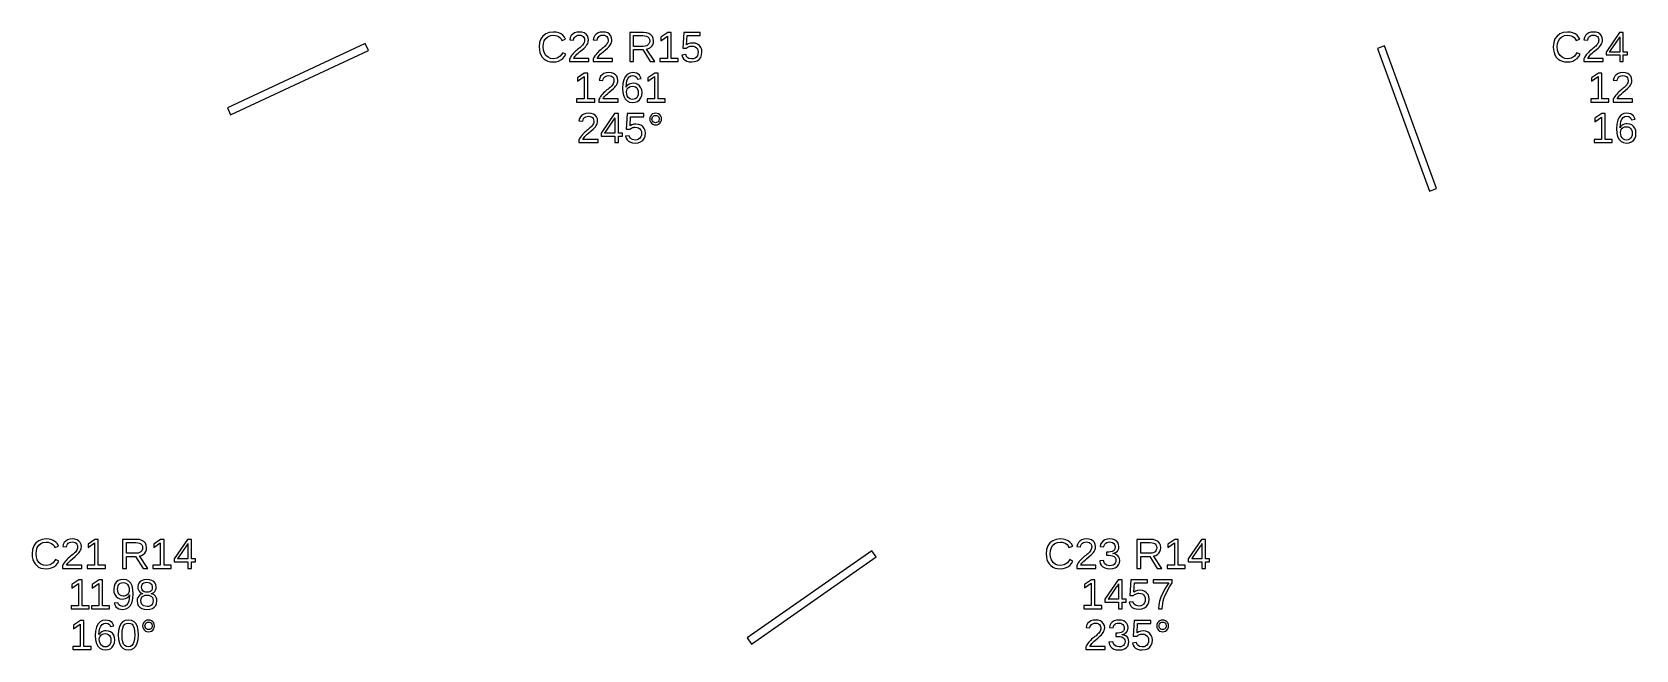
# Model space of a CAD drawing. Extents: x 195 to 2890, y 70 to 1529.
# Drawn here: x 2258 to 2574.3, y 1381 to 1503 of the extents above; entities that cross this region are included whole.
import ezdxf

# ---------------------------------------------------------------- set-up
doc = ezdxf.new("R2010")
doc.units = 0
doc.layers.get('0').update_dxf_attribs({"linetype": 'CONTINUOUS'})

msp = doc.modelspace()

# ---------------------------------------------------------------- linework, layer by layer
for points in [[(2361.31, 1497.09), (2361.81, 1497.22), (2362.26, 1497.44), (2362.66, 1497.73), (2362.99, 1498.11), (2363.26, 1498.56), (2362.62, 1498.88), (2362.15, 1498.22), (2361.55, 1497.82), (2360.81, 1497.69), (2360.23, 1497.76), (2359.73, 1497.97), (2359.32, 1498.33), (2359.01, 1498.8), (2358.83, 1499.37), (2358.77, 1500.02), (2358.83, 1500.68), (2359, 1501.24), (2359.3, 1501.7), (2359.7, 1502.04), (2360.19, 1502.25), (2360.78, 1502.32), (2361.16, 1502.29), (2361.51, 1502.2), (2361.83, 1502.05), (2362.09, 1501.85), (2362.31, 1501.59), (2362.47, 1501.29), (2363.2, 1501.53), (2362.97, 1501.96), (2362.67, 1502.31), (2362.3, 1502.59), (2361.86, 1502.79), (2361.35, 1502.91), (2360.77, 1502.95), (2359.96, 1502.86), (2359.28, 1502.6), (2358.72, 1502.17), (2358.31, 1501.59), (2358.06, 1500.87), (2357.98, 1500.02), (2358.02, 1499.44), (2358.13, 1498.91), (2358.31, 1498.44), (2358.56, 1498.03), (2358.89, 1497.68), (2359.27, 1497.41), (2359.72, 1497.21), (2360.22, 1497.09), (2360.77, 1497.05)], [(2367.79, 1497.75), (2364.8, 1497.75), (2364.9, 1497.95), (2365.03, 1498.14), (2365.2, 1498.35), (2365.4, 1498.56), (2365.65, 1498.79), (2365.94, 1499.04), (2366.45, 1499.46), (2366.83, 1499.8), (2367.09, 1500.06), (2367.28, 1500.28), (2367.43, 1500.5), (2367.55, 1500.72), (2367.63, 1500.94), (2367.68, 1501.16), (2367.7, 1501.38), (2367.65, 1501.84), (2367.49, 1502.23), (2367.23, 1502.54), (2366.88, 1502.77), (2366.43, 1502.9), (2365.9, 1502.95), (2365.41, 1502.9), (2364.98, 1502.77), (2364.61, 1502.54), (2364.32, 1502.24), (2364.13, 1501.88), (2364.02, 1501.45), (2364.77, 1501.38), (2364.84, 1501.66), (2364.96, 1501.9), (2365.13, 1502.09), (2365.35, 1502.23), (2365.61, 1502.32), (2365.9, 1502.35), (2366.2, 1502.32), (2366.46, 1502.23), (2366.67, 1502.09), (2366.82, 1501.89), (2366.92, 1501.65), (2366.95, 1501.35), (2366.93, 1501.13), (2366.87, 1500.92), (2366.79, 1500.73), (2366.67, 1500.55), (2366.53, 1500.37), (2366.36, 1500.2), (2366.18, 1500.03), (2365.99, 1499.86), (2365.78, 1499.69), (2365.56, 1499.52), (2365.35, 1499.34), (2365.13, 1499.15), (2364.91, 1498.94), (2364.7, 1498.72), (2364.5, 1498.49), (2364.31, 1498.23), (2364.14, 1497.95), (2363.99, 1497.65), (2363.99, 1497.13), (2367.79, 1497.13)], [(2372.42, 1497.75), (2369.43, 1497.75), (2369.53, 1497.95), (2369.66, 1498.14), (2369.83, 1498.35), (2370.04, 1498.56), (2370.29, 1498.79), (2370.58, 1499.04), (2371.08, 1499.46), (2371.47, 1499.8), (2371.73, 1500.06), (2371.91, 1500.28), (2372.06, 1500.5), (2372.18, 1500.72), (2372.27, 1500.94), (2372.32, 1501.16), (2372.33, 1501.38), (2372.28, 1501.84), (2372.13, 1502.23), (2371.87, 1502.54), (2371.51, 1502.77), (2371.07, 1502.9), (2370.54, 1502.95), (2370.04, 1502.9), (2369.61, 1502.77), (2369.24, 1502.54), (2368.96, 1502.24), (2368.76, 1501.88), (2368.66, 1501.45), (2369.41, 1501.38), (2369.47, 1501.66), (2369.59, 1501.9), (2369.76, 1502.09), (2369.98, 1502.23), (2370.24, 1502.32), (2370.54, 1502.35), (2370.84, 1502.32), (2371.1, 1502.23), (2371.3, 1502.09), (2371.46, 1501.89), (2371.55, 1501.65), (2371.58, 1501.35), (2371.56, 1501.13), (2371.51, 1500.92), (2371.42, 1500.73), (2371.3, 1500.55), (2371.16, 1500.37), (2371, 1500.2), (2370.82, 1500.03), (2370.62, 1499.86), (2370.42, 1499.69), (2370.2, 1499.52), (2369.98, 1499.34), (2369.76, 1499.15), (2369.55, 1498.94), (2369.34, 1498.72), (2369.13, 1498.49), (2368.94, 1498.23), (2368.78, 1497.95), (2368.63, 1497.65), (2368.63, 1497.13), (2372.42, 1497.13)], [(2376.62, 1499.51), (2378.4, 1499.51), (2379.89, 1497.13), (2380.79, 1497.13), (2379.16, 1499.6), (2379.57, 1499.71), (2379.91, 1499.9), (2380.19, 1500.15), (2380.4, 1500.46), (2380.52, 1500.82), (2380.56, 1501.22), (2380.5, 1501.7), (2380.33, 1502.1), (2380.03, 1502.43), (2379.63, 1502.67), (2379.14, 1502.82), (2378.54, 1502.86), (2375.84, 1502.86), (2375.84, 1497.13), (2376.62, 1497.13)], [(2385.4, 1497.75), (2384.01, 1497.75), (2384.01, 1502.86), (2383.33, 1502.86), (2381.98, 1501.93), (2381.98, 1501.24), (2383.27, 1502.16), (2383.27, 1497.75), (2381.81, 1497.75), (2381.81, 1497.13), (2385.4, 1497.13)], [(2388.65, 1497.11), (2389.15, 1497.28), (2389.56, 1497.57), (2389.86, 1497.96), (2390.03, 1498.44), (2390.09, 1499), (2390.04, 1499.5), (2389.87, 1499.93), (2389.59, 1500.29), (2389.22, 1500.57), (2388.77, 1500.73), (2388.24, 1500.79), (2387.8, 1500.75), (2387.4, 1500.63), (2387.06, 1500.42), (2387.17, 1502.24), (2389.76, 1502.24), (2389.76, 1502.86), (2386.5, 1502.86), (2386.31, 1499.78), (2387.03, 1499.78), (2387.2, 1499.92), (2387.37, 1500.02), (2387.54, 1500.1), (2387.71, 1500.15), (2387.9, 1500.18), (2388.09, 1500.19), (2388.45, 1500.15), (2388.75, 1500.04), (2389, 1499.86), (2389.18, 1499.61), (2389.3, 1499.32), (2389.33, 1498.98), (2389.3, 1498.6), (2389.19, 1498.27), (2389, 1498), (2388.75, 1497.81), (2388.44, 1497.69), (2388.08, 1497.65), (2387.52, 1497.74), (2387.12, 1498.03), (2386.88, 1498.5), (2386.14, 1498.41), (2386.27, 1498.01), (2386.48, 1497.67), (2386.77, 1497.4), (2387.13, 1497.21), (2387.56, 1497.09), (2388.06, 1497.05)], [(2561.31, 1497.09), (2561.81, 1497.22), (2562.26, 1497.44), (2562.66, 1497.73), (2562.99, 1498.11), (2563.26, 1498.56), (2562.62, 1498.88), (2562.15, 1498.22), (2561.55, 1497.82), (2560.81, 1497.69), (2560.23, 1497.76), (2559.73, 1497.97), (2559.32, 1498.33), (2559.01, 1498.8), (2558.83, 1499.37), (2558.77, 1500.02), (2558.83, 1500.68), (2559, 1501.24), (2559.3, 1501.7), (2559.7, 1502.04), (2560.19, 1502.25), (2560.78, 1502.32), (2561.16, 1502.29), (2561.51, 1502.2), (2561.83, 1502.05), (2562.09, 1501.85), (2562.31, 1501.59), (2562.47, 1501.29), (2563.2, 1501.53), (2562.97, 1501.96), (2562.67, 1502.31), (2562.3, 1502.59), (2561.86, 1502.79), (2561.35, 1502.91), (2560.77, 1502.95), (2559.96, 1502.86), (2559.28, 1502.6), (2558.72, 1502.17), (2558.31, 1501.59), (2558.06, 1500.87), (2557.98, 1500.02), (2558.02, 1499.44), (2558.13, 1498.91), (2558.31, 1498.44), (2558.56, 1498.03), (2558.89, 1497.68), (2559.27, 1497.41), (2559.72, 1497.21), (2560.22, 1497.09), (2560.77, 1497.05)], [(2567.79, 1497.75), (2564.8, 1497.75), (2564.9, 1497.95), (2565.03, 1498.14), (2565.2, 1498.35), (2565.4, 1498.56), (2565.65, 1498.79), (2565.94, 1499.04), (2566.45, 1499.46), (2566.83, 1499.8), (2567.09, 1500.06), (2567.28, 1500.28), (2567.43, 1500.5), (2567.55, 1500.72), (2567.63, 1500.94), (2567.68, 1501.16), (2567.7, 1501.38), (2567.65, 1501.84), (2567.49, 1502.23), (2567.23, 1502.54), (2566.88, 1502.77), (2566.43, 1502.9), (2565.9, 1502.95), (2565.41, 1502.9), (2564.98, 1502.77), (2564.61, 1502.54), (2564.32, 1502.24), (2564.13, 1501.88), (2564.02, 1501.45), (2564.77, 1501.38), (2564.84, 1501.66), (2564.96, 1501.9), (2565.13, 1502.09), (2565.35, 1502.23), (2565.61, 1502.32), (2565.9, 1502.35), (2566.2, 1502.32), (2566.46, 1502.23), (2566.67, 1502.09), (2566.82, 1501.89), (2566.92, 1501.65), (2566.95, 1501.35), (2566.93, 1501.13), (2566.87, 1500.92), (2566.79, 1500.73), (2566.67, 1500.55), (2566.53, 1500.37), (2566.36, 1500.2), (2566.18, 1500.03), (2565.99, 1499.86), (2565.78, 1499.69), (2565.56, 1499.52), (2565.35, 1499.34), (2565.13, 1499.15), (2564.91, 1498.94), (2564.7, 1498.72), (2564.5, 1498.49), (2564.31, 1498.23), (2564.14, 1497.95), (2563.99, 1497.65), (2563.99, 1497.13), (2567.79, 1497.13)], [(2571.79, 1498.43), (2572.6, 1498.43), (2572.6, 1499.01), (2571.79, 1499.01), (2571.79, 1502.86), (2571.02, 1502.86), (2568.4, 1499), (2568.4, 1498.43), (2571.1, 1498.43), (2571.1, 1497.13), (2571.79, 1497.13)], [(2324.32, 1499.32), (2323.68, 1500.68), (2296.49, 1488), (2297.13, 1486.64)], [(2376.62, 1500.13), (2376.62, 1502.24), (2378.46, 1502.24), (2378.85, 1502.21), (2379.18, 1502.13), (2379.44, 1501.98), (2379.63, 1501.78), (2379.74, 1501.52), (2379.78, 1501.22), (2379.74, 1500.9), (2379.63, 1500.63), (2379.44, 1500.41), (2379.19, 1500.25), (2378.87, 1500.16), (2378.49, 1500.13)], [(2534.97, 1472.07), (2524.7, 1500.26), (2523.3, 1499.74), (2533.56, 1471.55)], [(2569.07, 1499.01), (2569.14, 1499.09), (2569.36, 1499.39), (2570.83, 1501.55), (2570.87, 1501.62), (2570.92, 1501.71), (2570.99, 1501.82), (2571.05, 1501.93), (2571.08, 1502), (2571.1, 1502.04), (2571.1, 1499.01)], [(2368.96, 1489.75), (2367.56, 1489.75), (2367.56, 1494.86), (2366.89, 1494.86), (2365.53, 1493.93), (2365.53, 1493.24), (2366.83, 1494.16), (2366.83, 1489.75), (2365.37, 1489.75), (2365.37, 1489.13), (2368.96, 1489.13)], [(2373.58, 1489.75), (2370.59, 1489.75), (2370.69, 1489.95), (2370.82, 1490.14), (2370.99, 1490.35), (2371.19, 1490.56), (2371.44, 1490.79), (2371.73, 1491.04), (2372.24, 1491.46), (2372.62, 1491.8), (2372.88, 1492.06), (2373.07, 1492.28), (2373.22, 1492.5), (2373.34, 1492.72), (2373.42, 1492.94), (2373.47, 1493.16), (2373.49, 1493.38), (2373.44, 1493.84), (2373.28, 1494.23), (2373.03, 1494.54), (2372.67, 1494.77), (2372.23, 1494.9), (2371.69, 1494.95), (2371.2, 1494.9), (2370.77, 1494.77), (2370.4, 1494.54), (2370.11, 1494.24), (2369.92, 1493.88), (2369.82, 1493.45), (2370.57, 1493.38), (2370.63, 1493.66), (2370.75, 1493.9), (2370.92, 1494.09), (2371.14, 1494.23), (2371.4, 1494.32), (2371.69, 1494.35), (2372, 1494.32), (2372.25, 1494.23), (2372.46, 1494.09), (2372.62, 1493.89), (2372.71, 1493.65), (2372.74, 1493.35), (2372.72, 1493.13), (2372.67, 1492.92), (2372.58, 1492.73), (2372.46, 1492.55), (2372.32, 1492.37), (2372.16, 1492.2), (2371.98, 1492.03), (2371.78, 1491.86), (2371.57, 1491.69), (2371.36, 1491.52), (2371.14, 1491.34), (2370.92, 1491.15), (2370.7, 1490.94), (2370.49, 1490.72), (2370.29, 1490.49), (2370.1, 1490.23), (2369.93, 1489.95), (2369.78, 1489.65), (2369.78, 1489.13), (2373.58, 1489.13)], [(2376.95, 1489.11), (2377.41, 1489.28), (2377.78, 1489.57), (2378.05, 1489.97), (2378.21, 1490.44), (2378.27, 1491.01), (2378.22, 1491.53), (2378.06, 1491.97), (2377.8, 1492.34), (2377.46, 1492.62), (2377.04, 1492.78), (2376.54, 1492.84), (2376.24, 1492.82), (2375.97, 1492.75), (2375.71, 1492.64), (2375.49, 1492.5), (2375.3, 1492.31), (2375.15, 1492.08), (2375.19, 1492.76), (2375.3, 1493.32), (2375.5, 1493.77), (2375.76, 1494.1), (2376.08, 1494.29), (2376.47, 1494.36), (2376.89, 1494.28), (2377.21, 1494.04), (2377.41, 1493.66), (2378.11, 1493.78), (2377.78, 1494.43), (2377.23, 1494.82), (2376.47, 1494.95), (2375.87, 1494.86), (2375.36, 1494.6), (2374.96, 1494.15), (2374.66, 1493.54), (2374.48, 1492.78), (2374.42, 1491.87), (2374.48, 1491.02), (2374.65, 1490.32), (2374.94, 1489.77), (2375.33, 1489.37), (2375.82, 1489.13), (2376.42, 1489.05)], [(2382.86, 1489.75), (2381.47, 1489.75), (2381.47, 1494.86), (2380.79, 1494.86), (2379.44, 1493.93), (2379.44, 1493.24), (2380.73, 1494.16), (2380.73, 1489.75), (2379.27, 1489.75), (2379.27, 1489.13), (2382.86, 1489.13)], [(2568.96, 1489.75), (2567.56, 1489.75), (2567.56, 1494.86), (2566.89, 1494.86), (2565.53, 1493.93), (2565.53, 1493.24), (2566.83, 1494.16), (2566.83, 1489.75), (2565.37, 1489.75), (2565.37, 1489.13), (2568.96, 1489.13)], [(2573.58, 1489.75), (2570.59, 1489.75), (2570.69, 1489.95), (2570.82, 1490.14), (2570.99, 1490.35), (2571.19, 1490.56), (2571.44, 1490.79), (2571.73, 1491.04), (2572.24, 1491.46), (2572.62, 1491.8), (2572.88, 1492.06), (2573.07, 1492.28), (2573.22, 1492.5), (2573.34, 1492.72), (2573.42, 1492.94), (2573.47, 1493.16), (2573.49, 1493.38), (2573.44, 1493.84), (2573.28, 1494.23), (2573.03, 1494.54), (2572.67, 1494.77), (2572.23, 1494.9), (2571.69, 1494.95), (2571.2, 1494.9), (2570.77, 1494.77), (2570.4, 1494.54), (2570.11, 1494.24), (2569.92, 1493.88), (2569.82, 1493.45), (2570.57, 1493.38), (2570.63, 1493.66), (2570.75, 1493.9), (2570.92, 1494.09), (2571.14, 1494.23), (2571.4, 1494.32), (2571.69, 1494.35), (2572, 1494.32), (2572.25, 1494.23), (2572.46, 1494.09), (2572.62, 1493.89), (2572.71, 1493.65), (2572.74, 1493.35), (2572.72, 1493.13), (2572.67, 1492.92), (2572.58, 1492.73), (2572.46, 1492.55), (2572.32, 1492.37), (2572.16, 1492.2), (2571.98, 1492.03), (2571.78, 1491.86), (2571.57, 1491.69), (2571.36, 1491.52), (2571.14, 1491.34), (2570.92, 1491.15), (2570.7, 1490.94), (2570.49, 1490.72), (2570.29, 1490.49), (2570.1, 1490.23), (2569.93, 1489.95), (2569.78, 1489.65), (2569.78, 1489.13), (2573.58, 1489.13)], [(2376.07, 1489.69), (2375.79, 1489.83), (2375.55, 1490.06), (2375.37, 1490.37), (2375.26, 1490.73), (2375.22, 1491.15), (2375.26, 1491.47), (2375.36, 1491.75), (2375.54, 1491.97), (2375.77, 1492.14), (2376.05, 1492.24), (2376.37, 1492.27), (2376.7, 1492.24), (2376.99, 1492.12), (2377.22, 1491.93), (2377.39, 1491.68), (2377.49, 1491.36), (2377.52, 1490.97), (2377.49, 1490.59), (2377.39, 1490.26), (2377.22, 1490), (2377, 1489.8), (2376.72, 1489.68), (2376.39, 1489.64)], [(2369.6, 1481.75), (2366.61, 1481.75), (2366.71, 1481.95), (2366.84, 1482.14), (2367.01, 1482.35), (2367.21, 1482.56), (2367.46, 1482.79), (2367.75, 1483.04), (2368.26, 1483.46), (2368.64, 1483.8), (2368.9, 1484.06), (2369.09, 1484.28), (2369.24, 1484.5), (2369.36, 1484.72), (2369.44, 1484.94), (2369.49, 1485.16), (2369.51, 1485.38), (2369.46, 1485.84), (2369.3, 1486.23), (2369.04, 1486.54), (2368.69, 1486.77), (2368.24, 1486.9), (2367.71, 1486.95), (2367.21, 1486.9), (2366.78, 1486.77), (2366.42, 1486.54), (2366.13, 1486.24), (2365.93, 1485.88), (2365.83, 1485.45), (2366.58, 1485.38), (2366.65, 1485.66), (2366.76, 1485.9), (2366.94, 1486.09), (2367.16, 1486.23), (2367.42, 1486.32), (2367.71, 1486.35), (2368.01, 1486.32), (2368.27, 1486.23), (2368.48, 1486.09), (2368.63, 1485.89), (2368.72, 1485.65), (2368.75, 1485.35), (2368.74, 1485.13), (2368.68, 1484.92), (2368.59, 1484.73), (2368.48, 1484.55), (2368.34, 1484.37), (2368.17, 1484.2), (2367.99, 1484.03), (2367.8, 1483.86), (2367.59, 1483.69), (2367.37, 1483.52), (2367.16, 1483.34), (2366.94, 1483.15), (2366.72, 1482.94), (2366.51, 1482.72), (2366.31, 1482.49), (2366.12, 1482.23), (2365.95, 1481.95), (2365.8, 1481.65), (2365.8, 1481.13), (2369.6, 1481.13)], [(2373.6, 1482.43), (2374.41, 1482.43), (2374.41, 1483.01), (2373.6, 1483.01), (2373.6, 1486.86), (2372.83, 1486.86), (2370.21, 1483), (2370.21, 1482.43), (2372.91, 1482.43), (2372.91, 1481.13), (2373.6, 1481.13)], [(2377.49, 1481.11), (2377.99, 1481.28), (2378.4, 1481.57), (2378.7, 1481.96), (2378.88, 1482.44), (2378.94, 1483), (2378.88, 1483.5), (2378.71, 1483.93), (2378.43, 1484.29), (2378.06, 1484.57), (2377.61, 1484.73), (2377.08, 1484.79), (2376.64, 1484.75), (2376.24, 1484.63), (2375.9, 1484.42), (2376.01, 1486.24), (2378.6, 1486.24), (2378.6, 1486.86), (2375.34, 1486.86), (2375.15, 1483.78), (2375.87, 1483.78), (2376.04, 1483.92), (2376.21, 1484.02), (2376.38, 1484.1), (2376.56, 1484.15), (2376.74, 1484.18), (2376.93, 1484.19), (2377.29, 1484.15), (2377.59, 1484.04), (2377.84, 1483.86), (2378.03, 1483.61), (2378.14, 1483.32), (2378.17, 1482.98), (2378.14, 1482.6), (2378.03, 1482.27), (2377.84, 1482), (2377.59, 1481.81), (2377.28, 1481.69), (2376.92, 1481.65), (2376.36, 1481.74), (2375.96, 1482.03), (2375.73, 1482.5), (2374.98, 1482.41), (2375.11, 1482.01), (2375.32, 1481.67), (2375.61, 1481.4), (2375.97, 1481.21), (2376.4, 1481.09), (2376.9, 1481.05)], [(2381.25, 1484.67), (2381.53, 1484.78), (2381.77, 1484.97), (2381.96, 1485.21), (2382.08, 1485.48), (2382.12, 1485.79), (2382.08, 1486.1), (2381.97, 1486.37), (2381.78, 1486.61), (2381.53, 1486.8), (2381.26, 1486.91), (2380.95, 1486.95), (2380.64, 1486.91), (2380.36, 1486.8), (2380.12, 1486.61), (2379.93, 1486.37), (2379.82, 1486.09), (2379.78, 1485.79), (2379.82, 1485.49), (2379.93, 1485.22), (2380.13, 1484.97), (2380.37, 1484.78), (2380.64, 1484.67), (2380.95, 1484.63)], [(2569.61, 1481.75), (2568.21, 1481.75), (2568.21, 1486.86), (2567.54, 1486.86), (2566.18, 1485.93), (2566.18, 1485.24), (2567.48, 1486.16), (2567.48, 1481.75), (2566.02, 1481.75), (2566.02, 1481.13), (2569.61, 1481.13)], [(2572.97, 1481.11), (2573.42, 1481.28), (2573.79, 1481.57), (2574.07, 1481.97), (2574.23, 1482.44), (2574.28, 1483.01), (2574.23, 1483.53), (2574.08, 1483.97), (2573.82, 1484.34), (2573.47, 1484.62), (2573.05, 1484.78), (2572.56, 1484.84), (2572.26, 1484.82), (2571.98, 1484.75), (2571.73, 1484.64), (2571.51, 1484.5), (2571.32, 1484.31), (2571.17, 1484.08), (2571.21, 1484.76), (2571.32, 1485.32), (2571.51, 1485.77), (2571.77, 1486.1), (2572.1, 1486.29), (2572.48, 1486.36), (2572.91, 1486.28), (2573.23, 1486.04), (2573.43, 1485.66), (2574.13, 1485.78), (2573.79, 1486.43), (2573.25, 1486.82), (2572.49, 1486.95), (2571.88, 1486.86), (2571.38, 1486.6), (2570.97, 1486.15), (2570.68, 1485.54), (2570.5, 1484.78), (2570.44, 1483.87), (2570.5, 1483.02), (2570.67, 1482.32), (2570.95, 1481.77), (2571.34, 1481.37), (2571.84, 1481.13), (2572.43, 1481.05)], [(2370.88, 1483.01), (2370.95, 1483.09), (2371.17, 1483.39), (2372.64, 1485.55), (2372.68, 1485.62), (2372.73, 1485.71), (2372.8, 1485.82), (2372.86, 1485.93), (2372.89, 1486), (2372.91, 1486.04), (2372.91, 1483.01)], [(2380.76, 1485.08), (2380.59, 1485.15), (2380.44, 1485.27), (2380.32, 1485.43), (2380.25, 1485.6), (2380.23, 1485.79), (2380.25, 1485.98), (2380.32, 1486.15), (2380.44, 1486.31), (2380.59, 1486.43), (2380.76, 1486.5), (2380.95, 1486.52), (2381.14, 1486.5), (2381.31, 1486.43), (2381.46, 1486.31), (2381.58, 1486.16), (2381.65, 1485.99), (2381.67, 1485.79), (2381.65, 1485.6), (2381.58, 1485.42), (2381.46, 1485.27), (2381.31, 1485.15), (2381.14, 1485.08), (2380.95, 1485.06)], [(2572.09, 1481.69), (2571.81, 1481.83), (2571.57, 1482.06), (2571.39, 1482.37), (2571.28, 1482.73), (2571.24, 1483.15), (2571.28, 1483.47), (2571.38, 1483.75), (2571.56, 1483.97), (2571.79, 1484.14), (2572.06, 1484.24), (2572.38, 1484.27), (2572.72, 1484.24), (2573, 1484.12), (2573.23, 1483.93), (2573.4, 1483.68), (2573.51, 1483.36), (2573.54, 1482.97), (2573.51, 1482.59), (2573.41, 1482.26), (2573.24, 1482), (2573.01, 1481.8), (2572.74, 1481.68), (2572.41, 1481.64)], [(2261.31, 1397.09), (2261.81, 1397.22), (2262.26, 1397.44), (2262.66, 1397.73), (2262.99, 1398.11), (2263.26, 1398.56), (2262.62, 1398.88), (2262.15, 1398.22), (2261.55, 1397.82), (2260.81, 1397.69), (2260.23, 1397.76), (2259.73, 1397.97), (2259.32, 1398.33), (2259.01, 1398.8), (2258.83, 1399.37), (2258.77, 1400.02), (2258.83, 1400.68), (2259, 1401.24), (2259.3, 1401.7), (2259.7, 1402.04), (2260.19, 1402.25), (2260.78, 1402.32), (2261.16, 1402.29), (2261.51, 1402.2), (2261.83, 1402.05), (2262.09, 1401.85), (2262.31, 1401.59), (2262.47, 1401.29), (2263.2, 1401.53), (2262.97, 1401.96), (2262.67, 1402.31), (2262.3, 1402.59), (2261.86, 1402.79), (2261.35, 1402.91), (2260.77, 1402.95), (2259.96, 1402.86), (2259.28, 1402.6), (2258.72, 1402.17), (2258.31, 1401.59), (2258.06, 1400.87), (2257.98, 1400.02), (2258.02, 1399.44), (2258.13, 1398.91), (2258.31, 1398.44), (2258.56, 1398.03), (2258.89, 1397.68), (2259.27, 1397.41), (2259.72, 1397.21), (2260.22, 1397.09), (2260.77, 1397.05)], [(2267.79, 1397.75), (2264.8, 1397.75), (2264.9, 1397.95), (2265.03, 1398.14), (2265.2, 1398.35), (2265.4, 1398.56), (2265.65, 1398.79), (2265.94, 1399.04), (2266.45, 1399.46), (2266.83, 1399.8), (2267.09, 1400.06), (2267.28, 1400.28), (2267.43, 1400.5), (2267.55, 1400.72), (2267.63, 1400.94), (2267.68, 1401.16), (2267.7, 1401.38), (2267.65, 1401.84), (2267.49, 1402.23), (2267.23, 1402.54), (2266.88, 1402.77), (2266.43, 1402.9), (2265.9, 1402.95), (2265.41, 1402.9), (2264.98, 1402.77), (2264.61, 1402.54), (2264.32, 1402.24), (2264.13, 1401.88), (2264.02, 1401.45), (2264.77, 1401.38), (2264.84, 1401.66), (2264.96, 1401.9), (2265.13, 1402.09), (2265.35, 1402.23), (2265.61, 1402.32), (2265.9, 1402.35), (2266.2, 1402.32), (2266.46, 1402.23), (2266.67, 1402.09), (2266.82, 1401.89), (2266.92, 1401.65), (2266.95, 1401.35), (2266.93, 1401.13), (2266.87, 1400.92), (2266.79, 1400.73), (2266.67, 1400.55), (2266.53, 1400.37), (2266.36, 1400.2), (2266.18, 1400.03), (2265.99, 1399.86), (2265.78, 1399.69), (2265.56, 1399.52), (2265.35, 1399.34), (2265.13, 1399.15), (2264.91, 1398.94), (2264.7, 1398.72), (2264.5, 1398.49), (2264.31, 1398.23), (2264.14, 1397.95), (2263.99, 1397.65), (2263.99, 1397.13), (2267.79, 1397.13)], [(2272.44, 1397.75), (2271.04, 1397.75), (2271.04, 1402.86), (2270.36, 1402.86), (2269.01, 1401.93), (2269.01, 1401.24), (2270.3, 1402.16), (2270.3, 1397.75), (2268.84, 1397.75), (2268.84, 1397.13), (2272.44, 1397.13)], [(2276.62, 1399.51), (2278.4, 1399.51), (2279.89, 1397.13), (2280.79, 1397.13), (2279.16, 1399.6), (2279.57, 1399.71), (2279.91, 1399.9), (2280.19, 1400.15), (2280.4, 1400.46), (2280.52, 1400.82), (2280.56, 1401.22), (2280.5, 1401.7), (2280.33, 1402.1), (2280.03, 1402.43), (2279.63, 1402.67), (2279.14, 1402.82), (2278.54, 1402.86), (2275.84, 1402.86), (2275.84, 1397.13), (2276.62, 1397.13)], [(2276.62, 1400.13), (2276.62, 1402.24), (2278.46, 1402.24), (2278.85, 1402.21), (2279.18, 1402.13), (2279.44, 1401.98), (2279.63, 1401.78), (2279.74, 1401.52), (2279.78, 1401.22), (2279.74, 1400.9), (2279.63, 1400.63), (2279.44, 1400.41), (2279.19, 1400.25), (2278.87, 1400.16), (2278.49, 1400.13)], [(2285.4, 1397.75), (2284.01, 1397.75), (2284.01, 1402.86), (2283.33, 1402.86), (2281.98, 1401.93), (2281.98, 1401.24), (2283.27, 1402.16), (2283.27, 1397.75), (2281.81, 1397.75), (2281.81, 1397.13), (2285.4, 1397.13)], [(2289.39, 1398.43), (2290.2, 1398.43), (2290.2, 1399.01), (2289.39, 1399.01), (2289.39, 1402.86), (2288.63, 1402.86), (2286, 1399), (2286, 1398.43), (2288.7, 1398.43), (2288.7, 1397.13), (2289.39, 1397.13)], [(2286.68, 1399.01), (2286.74, 1399.09), (2286.96, 1399.39), (2288.43, 1401.55), (2288.47, 1401.62), (2288.52, 1401.71), (2288.59, 1401.82), (2288.65, 1401.93), (2288.69, 1402), (2288.7, 1402.04), (2288.7, 1399.01)], [(2461.31, 1397.09), (2461.81, 1397.22), (2462.26, 1397.44), (2462.66, 1397.73), (2462.99, 1398.11), (2463.26, 1398.56), (2462.62, 1398.88), (2462.15, 1398.22), (2461.55, 1397.82), (2460.81, 1397.69), (2460.23, 1397.76), (2459.73, 1397.97), (2459.32, 1398.33), (2459.01, 1398.8), (2458.83, 1399.37), (2458.77, 1400.02), (2458.83, 1400.68), (2459, 1401.24), (2459.3, 1401.7), (2459.7, 1402.04), (2460.19, 1402.25), (2460.78, 1402.32), (2461.16, 1402.29), (2461.51, 1402.2), (2461.83, 1402.05), (2462.09, 1401.85), (2462.31, 1401.59), (2462.47, 1401.29), (2463.2, 1401.53), (2462.97, 1401.96), (2462.67, 1402.31), (2462.3, 1402.59), (2461.86, 1402.79), (2461.35, 1402.91), (2460.77, 1402.95), (2459.96, 1402.86), (2459.28, 1402.6), (2458.72, 1402.17), (2458.31, 1401.59), (2458.06, 1400.87), (2457.98, 1400.02), (2458.02, 1399.44), (2458.13, 1398.91), (2458.31, 1398.44), (2458.56, 1398.03), (2458.89, 1397.68), (2459.27, 1397.41), (2459.72, 1397.21), (2460.22, 1397.09), (2460.77, 1397.05)], [(2467.79, 1397.75), (2464.8, 1397.75), (2464.9, 1397.95), (2465.03, 1398.14), (2465.2, 1398.35), (2465.4, 1398.56), (2465.65, 1398.79), (2465.94, 1399.04), (2466.45, 1399.46), (2466.83, 1399.8), (2467.09, 1400.06), (2467.28, 1400.28), (2467.43, 1400.5), (2467.55, 1400.72), (2467.63, 1400.94), (2467.68, 1401.16), (2467.7, 1401.38), (2467.65, 1401.84), (2467.49, 1402.23), (2467.23, 1402.54), (2466.88, 1402.77), (2466.43, 1402.9), (2465.9, 1402.95), (2465.41, 1402.9), (2464.98, 1402.77), (2464.61, 1402.54), (2464.32, 1402.24), (2464.13, 1401.88), (2464.02, 1401.45), (2464.77, 1401.38), (2464.84, 1401.66), (2464.96, 1401.9), (2465.13, 1402.09), (2465.35, 1402.23), (2465.61, 1402.32), (2465.9, 1402.35), (2466.2, 1402.32), (2466.46, 1402.23), (2466.67, 1402.09), (2466.82, 1401.89), (2466.92, 1401.65), (2466.95, 1401.35), (2466.93, 1401.13), (2466.87, 1400.92), (2466.79, 1400.73), (2466.67, 1400.55), (2466.53, 1400.37), (2466.36, 1400.2), (2466.18, 1400.03), (2465.99, 1399.86), (2465.78, 1399.69), (2465.56, 1399.52), (2465.35, 1399.34), (2465.13, 1399.15), (2464.91, 1398.94), (2464.7, 1398.72), (2464.5, 1398.49), (2464.31, 1398.23), (2464.14, 1397.95), (2463.99, 1397.65), (2463.99, 1397.13), (2467.79, 1397.13)], [(2471.11, 1397.1), (2471.59, 1397.24), (2471.97, 1397.49), (2472.25, 1397.82), (2472.42, 1398.23), (2472.48, 1398.71), (2472.44, 1399.06), (2472.32, 1399.36), (2472.12, 1399.63), (2471.85, 1399.83), (2471.51, 1399.98), (2471.12, 1400.06), (2471.12, 1400.07), (2471.48, 1400.18), (2471.77, 1400.33), (2472.01, 1400.54), (2472.18, 1400.79), (2472.28, 1401.09), (2472.32, 1401.43), (2472.26, 1401.87), (2472.1, 1402.25), (2471.84, 1402.55), (2471.48, 1402.77), (2471.03, 1402.91), (2470.5, 1402.95), (2470, 1402.91), (2469.57, 1402.77), (2469.21, 1402.56), (2468.92, 1402.26), (2468.72, 1401.89), (2468.62, 1401.46), (2469.36, 1401.4), (2469.42, 1401.68), (2469.54, 1401.91), (2469.71, 1402.1), (2469.93, 1402.24), (2470.19, 1402.32), (2470.49, 1402.35), (2470.82, 1402.32), (2471.08, 1402.23), (2471.29, 1402.08), (2471.44, 1401.88), (2471.53, 1401.64), (2471.56, 1401.35), (2471.53, 1401.07), (2471.42, 1400.83), (2471.23, 1400.63), (2470.98, 1400.48), (2470.67, 1400.4), (2470.3, 1400.37), (2469.9, 1400.37), (2469.9, 1399.73), (2470.32, 1399.73), (2470.73, 1399.7), (2471.08, 1399.61), (2471.35, 1399.47), (2471.55, 1399.27), (2471.68, 1399.03), (2471.72, 1398.74), (2471.68, 1398.41), (2471.57, 1398.14), (2471.4, 1397.93), (2471.16, 1397.78), (2470.87, 1397.69), (2470.53, 1397.66), (2469.9, 1397.77), (2469.49, 1398.11), (2469.28, 1398.67), (2468.53, 1398.6), (2468.64, 1398.13), (2468.84, 1397.75), (2469.14, 1397.44), (2469.53, 1397.22), (2469.99, 1397.09), (2470.53, 1397.05)], [(2476.62, 1399.51), (2478.4, 1399.51), (2479.89, 1397.13), (2480.79, 1397.13), (2479.16, 1399.6), (2479.57, 1399.71), (2479.91, 1399.9), (2480.19, 1400.15), (2480.4, 1400.46), (2480.52, 1400.82), (2480.56, 1401.22), (2480.5, 1401.7), (2480.33, 1402.1), (2480.03, 1402.43), (2479.63, 1402.67), (2479.14, 1402.82), (2478.54, 1402.86), (2475.84, 1402.86), (2475.84, 1397.13), (2476.62, 1397.13)], [(2476.62, 1400.13), (2476.62, 1402.24), (2478.46, 1402.24), (2478.85, 1402.21), (2479.18, 1402.13), (2479.44, 1401.98), (2479.63, 1401.78), (2479.74, 1401.52), (2479.78, 1401.22), (2479.74, 1400.9), (2479.63, 1400.63), (2479.44, 1400.41), (2479.19, 1400.25), (2478.87, 1400.16), (2478.49, 1400.13)], [(2485.4, 1397.75), (2484.01, 1397.75), (2484.01, 1402.86), (2483.33, 1402.86), (2481.98, 1401.93), (2481.98, 1401.24), (2483.27, 1402.16), (2483.27, 1397.75), (2481.81, 1397.75), (2481.81, 1397.13), (2485.4, 1397.13)], [(2489.39, 1398.43), (2490.2, 1398.43), (2490.2, 1399.01), (2489.39, 1399.01), (2489.39, 1402.86), (2488.63, 1402.86), (2486, 1399), (2486, 1398.43), (2488.7, 1398.43), (2488.7, 1397.13), (2489.39, 1397.13)], [(2486.68, 1399.01), (2486.74, 1399.09), (2486.96, 1399.39), (2488.43, 1401.55), (2488.47, 1401.62), (2488.52, 1401.71), (2488.59, 1401.82), (2488.65, 1401.93), (2488.69, 1402), (2488.7, 1402.04), (2488.7, 1399.01)], [(2424.43, 1399.39), (2423.57, 1400.61), (2399, 1383.41), (2399.86, 1382.18)], [(2276.47, 1389.14), (2276.98, 1389.4), (2277.39, 1389.84), (2277.69, 1390.45), (2277.87, 1391.21), (2277.93, 1392.11), (2277.88, 1392.98), (2277.71, 1393.69), (2277.44, 1394.24), (2277.06, 1394.64), (2276.58, 1394.87), (2275.99, 1394.95), (2275.43, 1394.89), (2274.97, 1394.72), (2274.59, 1394.44), (2274.31, 1394.05), (2274.14, 1393.58), (2274.08, 1393.02), (2274.13, 1392.48), (2274.29, 1392.01), (2274.55, 1391.62), (2274.89, 1391.32), (2275.3, 1391.15), (2275.78, 1391.09), (2276.09, 1391.11), (2276.38, 1391.19), (2276.65, 1391.31), (2276.89, 1391.47), (2277.07, 1391.67), (2277.21, 1391.9), (2277.16, 1391.23), (2277.04, 1390.67), (2276.84, 1390.23), (2276.58, 1389.9), (2276.26, 1389.71), (2275.87, 1389.64), (2275.43, 1389.72), (2275.1, 1389.96), (2274.9, 1390.36), (2274.2, 1390.25), (2274.34, 1389.86), (2274.53, 1389.56), (2274.78, 1389.33), (2275.08, 1389.18), (2275.44, 1389.08), (2275.86, 1389.05)], [(2281.23, 1389.1), (2281.71, 1389.25), (2282.09, 1389.49), (2282.37, 1389.83), (2282.54, 1390.24), (2282.6, 1390.73), (2282.56, 1391.09), (2282.46, 1391.4), (2282.29, 1391.67), (2282.06, 1391.89), (2281.78, 1392.05), (2281.44, 1392.14), (2281.44, 1392.15), (2281.73, 1392.25), (2281.98, 1392.4), (2282.18, 1392.61), (2282.33, 1392.87), (2282.42, 1393.16), (2282.46, 1393.47), (2282.4, 1393.89), (2282.24, 1394.25), (2281.96, 1394.55), (2281.6, 1394.77), (2281.15, 1394.91), (2280.63, 1394.95), (2280.11, 1394.9), (2279.68, 1394.77), (2279.31, 1394.54), (2279.04, 1394.24), (2278.88, 1393.89), (2278.82, 1393.48), (2278.85, 1393.17), (2278.94, 1392.88), (2279.09, 1392.62), (2279.29, 1392.41), (2279.54, 1392.25), (2279.83, 1392.15), (2279.83, 1392.13), (2279.52, 1392.04), (2279.24, 1391.89), (2279.01, 1391.67), (2278.83, 1391.39), (2278.72, 1391.08), (2278.69, 1390.72), (2278.75, 1390.23), (2278.92, 1389.82), (2279.21, 1389.49), (2279.6, 1389.24), (2280.08, 1389.1), (2280.64, 1389.05)], [(2468.96, 1389.8), (2467.56, 1389.8), (2467.56, 1394.91), (2466.89, 1394.91), (2465.53, 1393.98), (2465.53, 1393.29), (2466.83, 1394.21), (2466.83, 1389.8), (2465.37, 1389.8), (2465.37, 1389.18), (2468.96, 1389.18)], [(2472.95, 1390.47), (2473.76, 1390.47), (2473.76, 1391.05), (2472.95, 1391.05), (2472.95, 1394.91), (2472.18, 1394.91), (2469.56, 1391.04), (2469.56, 1390.47), (2472.26, 1390.47), (2472.26, 1389.18), (2472.95, 1389.18)], [(2476.84, 1389.15), (2477.34, 1389.33), (2477.75, 1389.62), (2478.04, 1390.01), (2478.22, 1390.48), (2478.28, 1391.04), (2478.23, 1391.54), (2478.06, 1391.97), (2477.78, 1392.34), (2477.41, 1392.61), (2476.96, 1392.78), (2476.43, 1392.83), (2475.99, 1392.79), (2475.59, 1392.67), (2475.25, 1392.47), (2475.36, 1394.29), (2477.95, 1394.29), (2477.95, 1394.91), (2474.69, 1394.91), (2474.5, 1391.82), (2475.22, 1391.82), (2475.39, 1391.96), (2475.56, 1392.06), (2475.73, 1392.14), (2475.9, 1392.19), (2476.09, 1392.22), (2476.28, 1392.24), (2476.64, 1392.2), (2476.94, 1392.09), (2477.19, 1391.9), (2477.37, 1391.66), (2477.49, 1391.36), (2477.52, 1391.03), (2477.49, 1390.64), (2477.38, 1390.32), (2477.19, 1390.05), (2476.94, 1389.85), (2476.63, 1389.73), (2476.27, 1389.69), (2475.71, 1389.79), (2475.31, 1390.07), (2475.07, 1390.54), (2474.33, 1390.46), (2474.46, 1390.05), (2474.67, 1389.71), (2474.96, 1389.44), (2475.32, 1389.25), (2475.75, 1389.13), (2476.25, 1389.09)], [(2480.9, 1389.7), (2480.97, 1390.21), (2481.07, 1390.71), (2481.21, 1391.21), (2481.39, 1391.71), (2481.61, 1392.21), (2481.91, 1392.78), (2482.32, 1393.48), (2482.85, 1394.31), (2482.85, 1394.91), (2479.06, 1394.91), (2479.06, 1394.29), (2482.14, 1394.29), (2481.48, 1393.27), (2480.97, 1392.34), (2480.59, 1391.49), (2480.33, 1390.69), (2480.17, 1389.92), (2480.12, 1389.18), (2480.88, 1389.18)], [(2269.27, 1389.75), (2267.87, 1389.75), (2267.87, 1394.86), (2267.2, 1394.86), (2265.84, 1393.93), (2265.84, 1393.24), (2267.14, 1394.16), (2267.14, 1389.75), (2265.67, 1389.75), (2265.67, 1389.13), (2269.27, 1389.13)], [(2273.28, 1389.75), (2271.89, 1389.75), (2271.89, 1394.86), (2271.21, 1394.86), (2269.86, 1393.93), (2269.86, 1393.24), (2271.15, 1394.16), (2271.15, 1389.75), (2269.69, 1389.75), (2269.69, 1389.13), (2273.28, 1389.13)], [(2275.63, 1391.71), (2275.36, 1391.83), (2275.13, 1392.03), (2274.96, 1392.3), (2274.86, 1392.63), (2274.83, 1393.02), (2274.86, 1393.4), (2274.96, 1393.73), (2275.13, 1394), (2275.36, 1394.2), (2275.64, 1394.32), (2275.97, 1394.36), (2276.3, 1394.31), (2276.58, 1394.17), (2276.82, 1393.93), (2276.99, 1393.62), (2277.1, 1393.25), (2277.13, 1392.82), (2277.12, 1392.6), (2277.06, 1392.4), (2276.98, 1392.22), (2276.86, 1392.06), (2276.72, 1391.92), (2276.55, 1391.81), (2276.36, 1391.73), (2276.16, 1391.68), (2275.96, 1391.67)], [(2279.98, 1389.73), (2279.58, 1390.13), (2279.44, 1390.78), (2279.48, 1391.1), (2279.58, 1391.36), (2279.76, 1391.58), (2279.99, 1391.74), (2280.28, 1391.84), (2280.63, 1391.87), (2280.98, 1391.84), (2281.28, 1391.75), (2281.52, 1391.6), (2281.7, 1391.39), (2281.8, 1391.13), (2281.84, 1390.8), (2281.8, 1390.42), (2281.71, 1390.12), (2281.54, 1389.89), (2281.31, 1389.73), (2281.02, 1389.63), (2280.65, 1389.6)], [(2280.32, 1392.45), (2280.06, 1392.54), (2279.85, 1392.68), (2279.69, 1392.88), (2279.6, 1393.13), (2279.57, 1393.43), (2279.6, 1393.73), (2279.69, 1393.97), (2279.84, 1394.16), (2280.05, 1394.3), (2280.31, 1394.38), (2280.63, 1394.4), (2281.22, 1394.3), (2281.58, 1393.97), (2281.69, 1393.43), (2281.66, 1393.11), (2281.57, 1392.85), (2281.42, 1392.66), (2281.22, 1392.53), (2280.95, 1392.45), (2280.64, 1392.42)], [(2470.23, 1391.05), (2470.3, 1391.13), (2470.52, 1391.43), (2471.99, 1393.6), (2472.03, 1393.66), (2472.08, 1393.75), (2472.14, 1393.87), (2472.2, 1393.98), (2472.24, 1394.05), (2472.26, 1394.08), (2472.26, 1391.05)], [(2269.61, 1381.75), (2268.21, 1381.75), (2268.21, 1386.86), (2267.54, 1386.86), (2266.18, 1385.93), (2266.18, 1385.24), (2267.48, 1386.16), (2267.48, 1381.75), (2266.02, 1381.75), (2266.02, 1381.13), (2269.61, 1381.13)], [(2272.97, 1381.11), (2273.42, 1381.28), (2273.79, 1381.57), (2274.07, 1381.97), (2274.23, 1382.44), (2274.28, 1383.01), (2274.23, 1383.53), (2274.08, 1383.97), (2273.82, 1384.34), (2273.47, 1384.62), (2273.05, 1384.78), (2272.56, 1384.84), (2272.26, 1384.82), (2271.98, 1384.75), (2271.73, 1384.64), (2271.51, 1384.5), (2271.32, 1384.31), (2271.17, 1384.08), (2271.21, 1384.76), (2271.32, 1385.32), (2271.51, 1385.77), (2271.77, 1386.1), (2272.1, 1386.29), (2272.48, 1386.36), (2272.91, 1386.28), (2273.23, 1386.04), (2273.43, 1385.66), (2274.13, 1385.78), (2273.79, 1386.43), (2273.25, 1386.82), (2272.49, 1386.95), (2271.88, 1386.86), (2271.38, 1386.6), (2270.97, 1386.15), (2270.68, 1385.54), (2270.5, 1384.78), (2270.44, 1383.87), (2270.5, 1383.02), (2270.67, 1382.32), (2270.95, 1381.77), (2271.34, 1381.37), (2271.84, 1381.13), (2272.43, 1381.05)], [(2277.56, 1381.13), (2278.06, 1381.39), (2278.45, 1381.81), (2278.73, 1382.39), (2278.9, 1383.12), (2278.96, 1384), (2278.91, 1384.89), (2278.75, 1385.63), (2278.48, 1386.21), (2278.1, 1386.62), (2277.6, 1386.87), (2276.98, 1386.95), (2276.35, 1386.87), (2275.84, 1386.62), (2275.46, 1386.21), (2275.19, 1385.64), (2275.03, 1384.9), (2274.98, 1384), (2275.03, 1383.11), (2275.2, 1382.38), (2275.47, 1381.8), (2275.86, 1381.38), (2276.35, 1381.13), (2276.96, 1381.05)], [(2276.57, 1381.71), (2276.25, 1381.9), (2276.02, 1382.21), (2275.85, 1382.66), (2275.75, 1383.26), (2275.72, 1384), (2275.75, 1384.76), (2275.85, 1385.36), (2276.01, 1385.81), (2276.25, 1386.11), (2276.57, 1386.29), (2276.98, 1386.36), (2277.38, 1386.29), (2277.7, 1386.11), (2277.93, 1385.8), (2278.09, 1385.35), (2278.18, 1384.75), (2278.22, 1384), (2278.18, 1383.27), (2278.08, 1382.68), (2277.91, 1382.23), (2277.68, 1381.91), (2277.36, 1381.71), (2276.97, 1381.65)], [(2281.25, 1384.67), (2281.53, 1384.78), (2281.77, 1384.97), (2281.96, 1385.21), (2282.08, 1385.48), (2282.12, 1385.79), (2282.08, 1386.1), (2281.97, 1386.37), (2281.78, 1386.61), (2281.53, 1386.8), (2281.26, 1386.91), (2280.95, 1386.95), (2280.64, 1386.91), (2280.36, 1386.8), (2280.12, 1386.61), (2279.93, 1386.37), (2279.82, 1386.09), (2279.78, 1385.79), (2279.82, 1385.49), (2279.93, 1385.22), (2280.13, 1384.97), (2280.37, 1384.78), (2280.64, 1384.67), (2280.95, 1384.63)], [(2280.76, 1385.08), (2280.59, 1385.15), (2280.44, 1385.27), (2280.32, 1385.43), (2280.25, 1385.6), (2280.23, 1385.79), (2280.25, 1385.98), (2280.32, 1386.15), (2280.44, 1386.31), (2280.59, 1386.43), (2280.76, 1386.5), (2280.95, 1386.52), (2281.14, 1386.5), (2281.31, 1386.43), (2281.46, 1386.31), (2281.58, 1386.16), (2281.65, 1385.99), (2281.67, 1385.79), (2281.65, 1385.6), (2281.58, 1385.42), (2281.46, 1385.27), (2281.31, 1385.15), (2281.14, 1385.08), (2280.95, 1385.06)], [(2469.6, 1381.75), (2466.61, 1381.75), (2466.71, 1381.95), (2466.84, 1382.14), (2467.01, 1382.35), (2467.21, 1382.56), (2467.46, 1382.79), (2467.75, 1383.04), (2468.26, 1383.46), (2468.64, 1383.8), (2468.9, 1384.06), (2469.09, 1384.28), (2469.24, 1384.5), (2469.36, 1384.72), (2469.44, 1384.94), (2469.49, 1385.16), (2469.51, 1385.38), (2469.46, 1385.84), (2469.3, 1386.23), (2469.04, 1386.54), (2468.69, 1386.77), (2468.24, 1386.9), (2467.71, 1386.95), (2467.21, 1386.9), (2466.78, 1386.77), (2466.42, 1386.54), (2466.13, 1386.24), (2465.93, 1385.88), (2465.83, 1385.45), (2466.58, 1385.38), (2466.65, 1385.66), (2466.76, 1385.9), (2466.94, 1386.09), (2467.16, 1386.23), (2467.42, 1386.32), (2467.71, 1386.35), (2468.01, 1386.32), (2468.27, 1386.23), (2468.48, 1386.09), (2468.63, 1385.89), (2468.72, 1385.65), (2468.75, 1385.35), (2468.74, 1385.13), (2468.68, 1384.92), (2468.59, 1384.73), (2468.48, 1384.55), (2468.34, 1384.37), (2468.17, 1384.2), (2467.99, 1384.03), (2467.8, 1383.86), (2467.59, 1383.69), (2467.37, 1383.52), (2467.16, 1383.34), (2466.94, 1383.15), (2466.72, 1382.94), (2466.51, 1382.72), (2466.31, 1382.49), (2466.12, 1382.23), (2465.95, 1381.95), (2465.8, 1381.65), (2465.8, 1381.13), (2469.6, 1381.13)], [(2472.92, 1381.1), (2473.4, 1381.24), (2473.78, 1381.49), (2474.06, 1381.82), (2474.23, 1382.23), (2474.28, 1382.71), (2474.24, 1383.06), (2474.13, 1383.36), (2473.93, 1383.63), (2473.66, 1383.83), (2473.32, 1383.98), (2472.93, 1384.06), (2472.93, 1384.07), (2473.29, 1384.18), (2473.58, 1384.33), (2473.82, 1384.54), (2473.99, 1384.79), (2474.09, 1385.09), (2474.13, 1385.43), (2474.07, 1385.87), (2473.91, 1386.25), (2473.65, 1386.55), (2473.29, 1386.77), (2472.84, 1386.91), (2472.31, 1386.95), (2471.81, 1386.91), (2471.38, 1386.77), (2471.02, 1386.56), (2470.73, 1386.26), (2470.53, 1385.89), (2470.43, 1385.46), (2471.17, 1385.4), (2471.23, 1385.68), (2471.34, 1385.91), (2471.52, 1386.1), (2471.74, 1386.24), (2472, 1386.32), (2472.3, 1386.35), (2472.63, 1386.32), (2472.89, 1386.23), (2473.1, 1386.08), (2473.25, 1385.88), (2473.34, 1385.64), (2473.37, 1385.35), (2473.34, 1385.07), (2473.23, 1384.83), (2473.04, 1384.63), (2472.79, 1384.48), (2472.48, 1384.4), (2472.11, 1384.37), (2471.71, 1384.37), (2471.71, 1383.73), (2472.12, 1383.73), (2472.54, 1383.7), (2472.89, 1383.61), (2473.16, 1383.47), (2473.36, 1383.27), (2473.48, 1383.03), (2473.52, 1382.74), (2473.49, 1382.41), (2473.38, 1382.14), (2473.21, 1381.93), (2472.97, 1381.78), (2472.68, 1381.69), (2472.34, 1381.66), (2471.71, 1381.77), (2471.29, 1382.11), (2471.09, 1382.67), (2470.33, 1382.6), (2470.45, 1382.13), (2470.65, 1381.75), (2470.95, 1381.44), (2471.34, 1381.22), (2471.8, 1381.09), (2472.34, 1381.05)], [(2477.49, 1381.11), (2477.99, 1381.28), (2478.4, 1381.57), (2478.7, 1381.96), (2478.88, 1382.44), (2478.94, 1383), (2478.88, 1383.5), (2478.71, 1383.93), (2478.43, 1384.29), (2478.06, 1384.57), (2477.61, 1384.73), (2477.08, 1384.79), (2476.64, 1384.75), (2476.24, 1384.63), (2475.9, 1384.42), (2476.01, 1386.24), (2478.6, 1386.24), (2478.6, 1386.86), (2475.34, 1386.86), (2475.15, 1383.78), (2475.87, 1383.78), (2476.04, 1383.92), (2476.21, 1384.02), (2476.38, 1384.1), (2476.56, 1384.15), (2476.74, 1384.18), (2476.93, 1384.19), (2477.29, 1384.15), (2477.59, 1384.04), (2477.84, 1383.86), (2478.03, 1383.61), (2478.14, 1383.32), (2478.17, 1382.98), (2478.14, 1382.6), (2478.03, 1382.27), (2477.84, 1382), (2477.59, 1381.81), (2477.28, 1381.69), (2476.92, 1381.65), (2476.36, 1381.74), (2475.96, 1382.03), (2475.73, 1382.5), (2474.98, 1382.41), (2475.11, 1382.01), (2475.32, 1381.67), (2475.61, 1381.4), (2475.97, 1381.21), (2476.4, 1381.09), (2476.9, 1381.05)], [(2481.25, 1384.67), (2481.53, 1384.78), (2481.77, 1384.97), (2481.96, 1385.21), (2482.08, 1385.48), (2482.12, 1385.79), (2482.08, 1386.1), (2481.97, 1386.37), (2481.78, 1386.61), (2481.53, 1386.8), (2481.26, 1386.91), (2480.95, 1386.95), (2480.64, 1386.91), (2480.36, 1386.8), (2480.12, 1386.61), (2479.93, 1386.37), (2479.82, 1386.09), (2479.78, 1385.79), (2479.82, 1385.49), (2479.93, 1385.22), (2480.13, 1384.97), (2480.37, 1384.78), (2480.64, 1384.67), (2480.95, 1384.63)], [(2480.76, 1385.08), (2480.59, 1385.15), (2480.44, 1385.27), (2480.32, 1385.43), (2480.25, 1385.6), (2480.23, 1385.79), (2480.25, 1385.98), (2480.32, 1386.15), (2480.44, 1386.31), (2480.59, 1386.43), (2480.76, 1386.5), (2480.95, 1386.52), (2481.14, 1386.5), (2481.31, 1386.43), (2481.46, 1386.31), (2481.58, 1386.16), (2481.65, 1385.99), (2481.67, 1385.79), (2481.65, 1385.6), (2481.58, 1385.42), (2481.46, 1385.27), (2481.31, 1385.15), (2481.14, 1385.08), (2480.95, 1385.06)], [(2272.09, 1381.69), (2271.81, 1381.83), (2271.57, 1382.06), (2271.39, 1382.37), (2271.28, 1382.73), (2271.24, 1383.15), (2271.28, 1383.47), (2271.38, 1383.75), (2271.56, 1383.97), (2271.79, 1384.14), (2272.06, 1384.24), (2272.38, 1384.27), (2272.72, 1384.24), (2273, 1384.12), (2273.23, 1383.93), (2273.4, 1383.68), (2273.51, 1383.36), (2273.54, 1382.97), (2273.51, 1382.59), (2273.41, 1382.26), (2273.24, 1382), (2273.01, 1381.8), (2272.74, 1381.68), (2272.41, 1381.64)]]:
    msp.add_lwpolyline(points, close=True)

doc.saveas('drawing.dxf')
